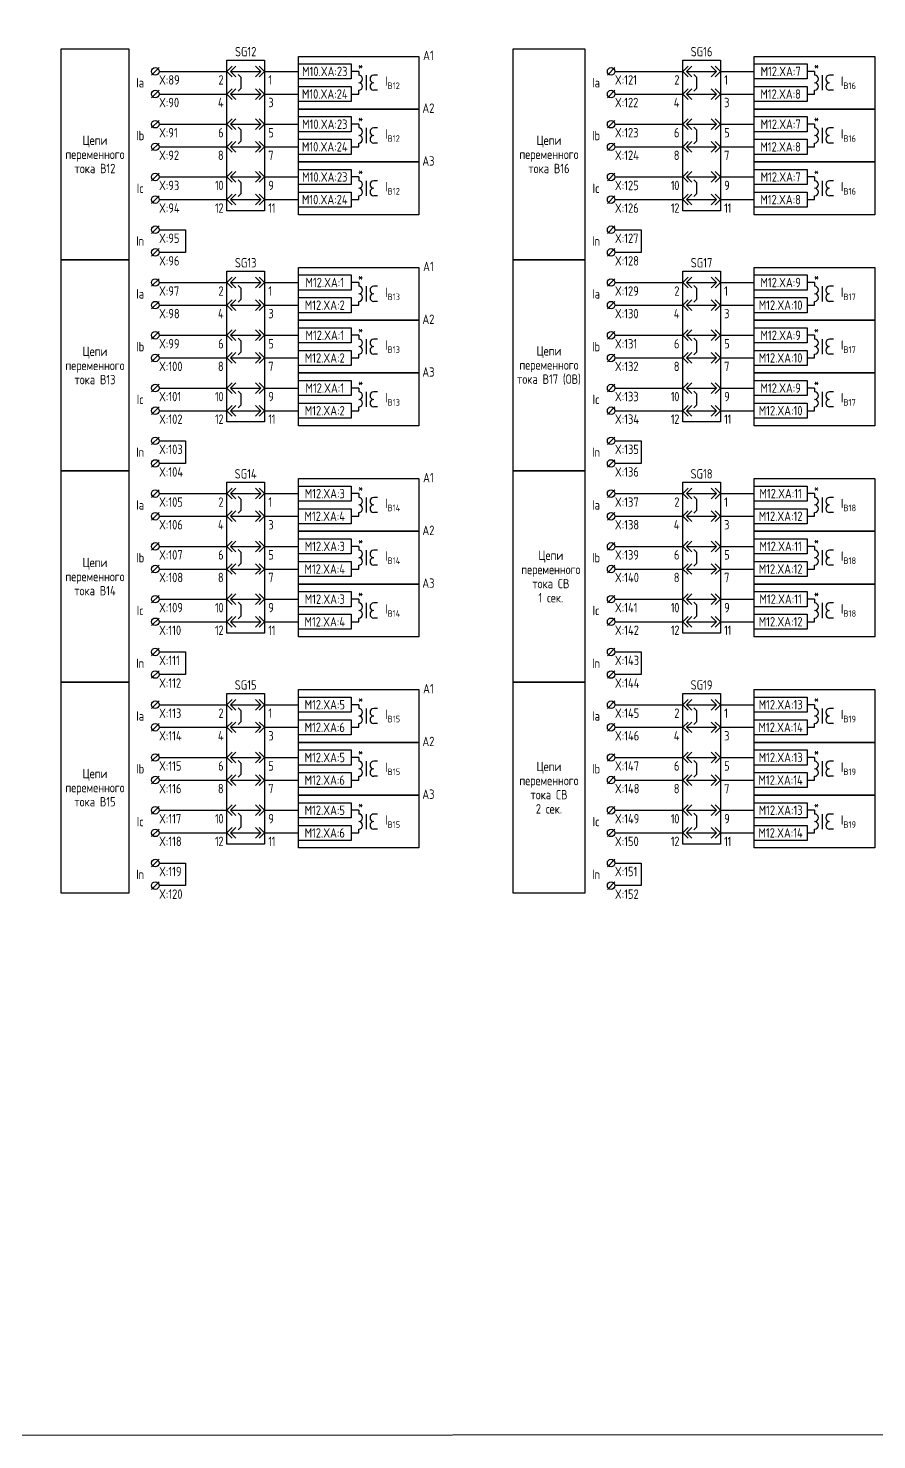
# Model space of a CAD drawing. Header units: millimetres. Extents: x -1315 to 7958, y -96 to 618.
# Drawn here: x 439.3 to 664.5, y -96 to 278.5 of the extents above; entities that cross this region are included whole.
import ezdxf

# ---------------------------------------------------------------- set-up
doc = ezdxf.new("R2010")
doc.units = ezdxf.units.MM
doc.styles.add('Gost_type_A', font='GOST_A.TTF')

# ---------------------------------------------------------------- blocks, each defined once
blk = doc.blocks.new('БИ_разъем')
for p, q in [((0, 0), (1.41, 1.41)), ((0, 0), (1.41, 1.41)), ((0, 0), (1.41, -1.41)), ((0, 0), (1.41, -1.41)), ((1, 0), (2.41, 1.41)), ((1, 0), (2.41, -1.41)), ((1, 0), (9, 0)), ((9, 0), (7.59, 1.41)), ((9, 0), (7.59, -1.41)), ((10, 0), (8.59, 1.41)), ((10, 0), (8.59, 1.41)), ((10, 0), (8.59, -1.41)), ((10, 0), (8.59, -1.41))]:
    blk.add_line(p, q)
blk = doc.blocks.new('БИ_перемычка')
for p, q in [((2.97, -0.79), (3.67, -1.5)), ((3.67, -1.5), (3.67, -4.5)), ((2.97, -5.21), (3.67, -4.5))]:
    blk.add_line(p, q)

msp = doc.modelspace()

# ---------------------------------------------------------------- linework, layer by layer
for p, q in [((474, 268), (472, 266)), ((474, 267), (492, 267)), ((502, 267), (511, 267)), ((527, 267), (525, 267)), ((595, 268), (593, 266)), ((595, 267), (613, 267)), ((623, 267), (632, 267)), ((648, 267), (646, 267)), ((474, 262), (472, 260)), ((474, 261), (492, 261)), ((502.17, 261), (511, 261)), ((525, 261), (527, 261)), ((595, 262), (593, 260)), ((595, 261), (613, 261)), ((623.17, 261), (632, 261)), ((646, 261), (648, 261)), ((474, 254), (472, 252)), ((474, 253), (492, 253)), ((502.17, 253), (511, 253)), ((527, 253), (525, 253)), ((595, 254), (593, 252)), ((595, 253), (613, 253)), ((623.17, 253), (632, 253)), ((648, 253), (646, 253)), ((474, 248), (472, 246)), ((595, 248), (593, 246)), ((474, 247), (492, 247)), ((502.17, 247), (511, 247)), ((525, 247), (527, 247)), ((595, 247), (613, 247)), ((623.17, 247), (632, 247)), ((646, 247), (648, 247)), ((474, 240), (472, 238)), ((595, 240), (593, 238)), ((474, 239), (492, 239)), ((502.17, 239), (511, 239)), ((527, 239), (525, 239)), ((595, 239), (613, 239)), ((623.17, 239), (632, 239)), ((648, 239), (646, 239)), ((474, 234), (472, 232)), ((474, 233), (492, 233)), ((502.17, 233), (511, 233)), ((525, 233), (527, 233)), ((595, 234), (593, 232)), ((595, 233), (613, 233)), ((623.17, 233), (632, 233)), ((646, 233), (648, 233)), ((474, 226), (472, 224)), ((474, 225), (481, 225)), ((481, 225), (481, 219)), ((595, 226), (593, 224)), ((595, 225), (602, 225)), ((602, 225), (602, 219)), ((474, 220), (472, 218)), ((481, 219), (474, 219)), ((595, 220), (593, 218)), ((602, 219), (595, 219)), ((474, 212), (472, 210)), ((474, 211), (492, 211)), ((502, 211), (511, 211)), ((527, 211), (525, 211)), ((595, 212), (593, 210)), ((595, 211), (613, 211)), ((623, 211), (632, 211)), ((648, 211), (646, 211)), ((474, 206), (472, 204)), ((595, 206), (593, 204)), ((474, 205), (492, 205)), ((502.17, 205), (511, 205)), ((525, 205), (527, 205)), ((595, 205), (613, 205)), ((623.17, 205), (632, 205)), ((646, 205), (648, 205)), ((474, 198), (472, 196)), ((474, 197), (492, 197)), ((502.17, 197), (511, 197)), ((527, 197), (525, 197)), ((595, 198), (593, 196)), ((595, 197), (613, 197)), ((623.17, 197), (632, 197)), ((648, 197), (646, 197)), ((474, 192), (472, 190)), ((474, 191), (492, 191)), ((502.17, 191), (511, 191)), ((525, 191), (527, 191)), ((595, 192), (593, 190)), ((595, 191), (613, 191)), ((623.17, 191), (632, 191)), ((646, 191), (648, 191)), ((474, 184), (472, 182)), ((595, 184), (593, 182)), ((474, 183), (492, 183)), ((502.17, 183), (511, 183)), ((527, 183), (525, 183)), ((595, 183), (613, 183)), ((623.17, 183), (632, 183)), ((648, 183), (646, 183)), ((474, 178), (472, 176)), ((474, 177), (492, 177)), ((502.17, 177), (511, 177)), ((525, 177), (527, 177)), ((595, 178), (593, 176)), ((595, 177), (613, 177)), ((623.17, 177), (632, 177)), ((646, 177), (648, 177)), ((474, 170), (472, 168)), ((474, 169), (481, 169)), ((481, 169), (481, 163)), ((595, 170), (593, 168)), ((595, 169), (602, 169)), ((602, 169), (602, 163)), ((474, 164), (472, 162)), ((481, 163), (474, 163)), ((595, 164), (593, 162)), ((602, 163), (595, 163)), ((474, 156), (472, 154)), ((474, 155), (492, 155)), ((502, 155), (511, 155)), ((527, 155), (525, 155)), ((595, 156), (593, 154)), ((595, 155), (613, 155)), ((623, 155), (632, 155)), ((648, 155), (646, 155)), ((474, 150), (472, 148)), ((595, 150), (593, 148)), ((474, 149), (492, 149)), ((502.17, 149), (511, 149)), ((525, 149), (527, 149)), ((595, 149), (613, 149)), ((623.17, 149), (632, 149)), ((646, 149), (648, 149)), ((474, 142), (472, 140)), ((474, 141), (492, 141)), ((502.17, 141), (511, 141)), ((527, 141), (525, 141)), ((595, 142), (593, 140)), ((595, 141), (613, 141)), ((623.17, 141), (632, 141)), ((648, 141), (646, 141)), ((474, 136), (472, 134)), ((474, 135), (492, 135)), ((502.17, 135), (511, 135)), ((525, 135), (527, 135)), ((595, 136), (593, 134)), ((595, 135), (613, 135)), ((623.17, 135), (632, 135)), ((646, 135), (648, 135)), ((474, 128), (472, 126)), ((595, 128), (593, 126)), ((474, 127), (492, 127)), ((502.17, 127), (511, 127)), ((527, 127), (525, 127)), ((595, 127), (613, 127)), ((623.17, 127), (632, 127)), ((648, 127), (646, 127)), ((474, 122), (472, 120)), ((474, 121), (492, 121)), ((502.17, 121), (511, 121)), ((525, 121), (527, 121)), ((595, 122), (593, 120)), ((595, 121), (613, 121)), ((623.17, 121), (632, 121)), ((646, 121), (648, 121)), ((474, 114), (472, 112)), ((474, 113), (481, 113)), ((481, 113), (481, 107)), ((595, 114), (593, 112)), ((595, 113), (602, 113)), ((602, 113), (602, 107)), ((474, 108), (472, 106)), ((481, 107), (474, 107)), ((595, 108), (593, 106)), ((602, 107), (595, 107)), ((474, 100), (472, 98)), ((474, 99), (492, 99)), ((502, 99), (511, 99)), ((527, 99), (525, 99)), ((595, 100), (593, 98)), ((595, 99), (613, 99)), ((623, 99), (632, 99)), ((648, 99), (646, 99)), ((474, 94), (472, 92)), ((595, 94), (593, 92)), ((474, 93), (492, 93)), ((502.17, 93), (511, 93)), ((525, 93), (527, 93)), ((595, 93), (613, 93)), ((623.17, 93), (632, 93)), ((646, 93), (648, 93)), ((474, 86), (472, 84)), ((474, 85), (492, 85)), ((502.17, 85), (511, 85)), ((527, 85), (525, 85)), ((595, 86), (593, 84)), ((595, 85), (613, 85)), ((623.17, 85), (632, 85)), ((648, 85), (646, 85)), ((474, 80), (472, 78)), ((474, 79), (492, 79)), ((502.17, 79), (511, 79)), ((525, 79), (527, 79)), ((595, 80), (593, 78)), ((595, 79), (613, 79)), ((623.17, 79), (632, 79)), ((646, 79), (648, 79)), ((474, 72), (472, 70)), ((595, 72), (593, 70)), ((474, 71), (492, 71)), ((502.17, 71), (511, 71)), ((527, 71), (525, 71)), ((595, 71), (613, 71)), ((623.17, 71), (632, 71)), ((648, 71), (646, 71)), ((474, 66), (472, 64)), ((474, 65), (492, 65)), ((502.17, 65), (511, 65)), ((525, 65), (527, 65)), ((595, 66), (593, 64)), ((595, 65), (613, 65)), ((623.17, 65), (632, 65)), ((646, 65), (648, 65)), ((474, 58), (472, 56)), ((474, 57), (481, 57)), ((481, 57), (481, 51)), ((595, 58), (593, 56)), ((595, 57), (602, 57)), ((602, 57), (602, 51)), ((474, 52), (472, 50)), ((481, 51), (474, 51)), ((595, 52), (593, 50)), ((602, 51), (595, 51))]:
    msp.add_line(p, q)
at = {"ltscale": 4}
for p, q in [((527, 267), (527, 266)), ((527, 266.5), (527, 266)), ((529, 266), (529, 262)), ((529, 266), (529, 262)), ((532, 266), (531, 266)), ((532, 266), (531, 266)), ((648, 267), (648, 266)), ((648, 266.5), (648, 266)), ((650, 266), (650, 262)), ((650, 266), (650, 262)), ((653, 266), (652, 266)), ((653, 266), (652, 266)), ((527, 261), (527, 262)), ((532, 262), (531, 262)), ((532, 262), (531, 262)), ((648, 261), (648, 262)), ((653, 262), (652, 262)), ((653, 262), (652, 262)), ((527, 253), (527, 252)), ((527, 252.5), (527, 252)), ((529, 252), (529, 248)), ((529, 252), (529, 248)), ((532, 252), (531, 252)), ((532, 252), (531, 252)), ((648, 253), (648, 252)), ((648, 252.5), (648, 252)), ((650, 252), (650, 248)), ((650, 252), (650, 248)), ((653, 252), (652, 252)), ((653, 252), (652, 252)), ((527, 247), (527, 248)), ((532, 248), (531, 248)), ((532, 248), (531, 248)), ((648, 247), (648, 248)), ((653, 248), (652, 248)), ((653, 248), (652, 248)), ((527, 239), (527, 238)), ((527, 238.5), (527, 238)), ((529, 238), (529, 234)), ((529, 238), (529, 234)), ((532, 238), (531, 238)), ((532, 238), (531, 238)), ((648, 239), (648, 238)), ((648, 238.5), (648, 238)), ((650, 238), (650, 234)), ((650, 238), (650, 234)), ((653, 238), (652, 238)), ((653, 238), (652, 238)), ((527, 233), (527, 234)), ((532, 234), (531, 234)), ((532, 234), (531, 234)), ((648, 233), (648, 234)), ((653, 234), (652, 234)), ((653, 234), (652, 234)), ((527, 211), (527, 210)), ((527, 210.5), (527, 210)), ((529, 210), (529, 206)), ((529, 210), (529, 206)), ((532, 210), (531, 210)), ((532, 210), (531, 210)), ((648, 211), (648, 210)), ((648, 210.5), (648, 210)), ((650, 210), (650, 206)), ((650, 210), (650, 206)), ((653, 210), (652, 210)), ((653, 210), (652, 210)), ((527, 205), (527, 206)), ((532, 206), (531, 206)), ((532, 206), (531, 206)), ((648, 205), (648, 206)), ((653, 206), (652, 206)), ((653, 206), (652, 206)), ((527, 197), (527, 196)), ((527, 196.5), (527, 196)), ((529, 196), (529, 192)), ((529, 196), (529, 192)), ((532, 196), (531, 196)), ((532, 196), (531, 196)), ((648, 197), (648, 196)), ((648, 196.5), (648, 196)), ((650, 196), (650, 192)), ((650, 196), (650, 192)), ((653, 196), (652, 196)), ((653, 196), (652, 196)), ((527, 191), (527, 192)), ((532, 192), (531, 192)), ((532, 192), (531, 192)), ((648, 191), (648, 192)), ((653, 192), (652, 192)), ((653, 192), (652, 192)), ((527, 183), (527, 182)), ((527, 182.5), (527, 182)), ((529, 182), (529, 178)), ((529, 182), (529, 178)), ((532, 182), (531, 182)), ((532, 182), (531, 182)), ((648, 183), (648, 182)), ((648, 182.5), (648, 182)), ((650, 182), (650, 178)), ((650, 182), (650, 178)), ((653, 182), (652, 182)), ((653, 182), (652, 182)), ((527, 177), (527, 178)), ((532, 178), (531, 178)), ((532, 178), (531, 178)), ((648, 177), (648, 178)), ((653, 178), (652, 178)), ((653, 178), (652, 178)), ((527, 155), (527, 154)), ((527, 154.5), (527, 154)), ((529, 154), (529, 150)), ((529, 154), (529, 150)), ((532, 154), (531, 154)), ((532, 154), (531, 154)), ((648, 155), (648, 154)), ((648, 154.5), (648, 154)), ((650, 154), (650, 150)), ((650, 154), (650, 150)), ((653, 154), (652, 154)), ((653, 154), (652, 154)), ((527, 149), (527, 150)), ((532, 150), (531, 150)), ((532, 150), (531, 150)), ((648, 149), (648, 150)), ((653, 150), (652, 150)), ((653, 150), (652, 150)), ((527, 141), (527, 140)), ((527, 140.5), (527, 140)), ((529, 140), (529, 136)), ((529, 140), (529, 136)), ((532, 140), (531, 140)), ((532, 140), (531, 140)), ((648, 141), (648, 140)), ((648, 140.5), (648, 140)), ((650, 140), (650, 136)), ((650, 140), (650, 136)), ((653, 140), (652, 140)), ((653, 140), (652, 140)), ((527, 135), (527, 136)), ((532, 136), (531, 136)), ((532, 136), (531, 136)), ((648, 135), (648, 136)), ((653, 136), (652, 136)), ((653, 136), (652, 136)), ((527, 127), (527, 126)), ((527, 126.5), (527, 126)), ((529, 126), (529, 122)), ((529, 126), (529, 122)), ((532, 126), (531, 126)), ((532, 126), (531, 126)), ((648, 127), (648, 126)), ((648, 126.5), (648, 126)), ((650, 126), (650, 122)), ((650, 126), (650, 122)), ((653, 126), (652, 126)), ((653, 126), (652, 126)), ((527, 121), (527, 122)), ((532, 122), (531, 122)), ((532, 122), (531, 122)), ((648, 121), (648, 122)), ((653, 122), (652, 122)), ((653, 122), (652, 122)), ((527, 99), (527, 98)), ((527, 98.5), (527, 98)), ((529, 98), (529, 94)), ((529, 98), (529, 94)), ((532, 98), (531, 98)), ((532, 98), (531, 98)), ((648, 99), (648, 98)), ((648, 98.5), (648, 98)), ((650, 98), (650, 94)), ((650, 98), (650, 94)), ((653, 98), (652, 98)), ((653, 98), (652, 98)), ((527, 93), (527, 94)), ((532, 94), (531, 94)), ((532, 94), (531, 94)), ((648, 93), (648, 94)), ((653, 94), (652, 94)), ((653, 94), (652, 94)), ((527, 85), (527, 84)), ((527, 84.5), (527, 84)), ((529, 84), (529, 80)), ((529, 84), (529, 80)), ((532, 84), (531, 84)), ((532, 84), (531, 84)), ((648, 85), (648, 84)), ((648, 84.5), (648, 84)), ((650, 84), (650, 80)), ((650, 84), (650, 80)), ((653, 84), (652, 84)), ((653, 84), (652, 84)), ((527, 79), (527, 80)), ((532, 80), (531, 80)), ((532, 80), (531, 80)), ((648, 79), (648, 80)), ((653, 80), (652, 80)), ((653, 80), (652, 80)), ((527, 71), (527, 70)), ((527, 70.5), (527, 70)), ((529, 70), (529, 66)), ((529, 70), (529, 66)), ((532, 70), (531, 70)), ((532, 70), (531, 70)), ((648, 71), (648, 70)), ((648, 70.5), (648, 70)), ((650, 70), (650, 66)), ((650, 70), (650, 66)), ((653, 70), (652, 70)), ((653, 70), (652, 70)), ((527, 65), (527, 66)), ((532, 66), (531, 66)), ((532, 66), (531, 66)), ((648, 65), (648, 66)), ((653, 66), (652, 66)), ((653, 66), (652, 66))]:
    msp.add_line(p, q, dxfattribs=at)
for points in [[(-1315, 612), (7958.16, 618), (7958.16, -90), (-1315, -96)], [(466, 217), (448, 217), (448, 273), (466, 273)], [(492, 270), (502, 270), (502, 230), (492, 230)], [(511, 271), (543, 271), (543, 257), (511, 257)], [(587, 217), (568, 217), (568, 273), (587, 273)], [(613, 270), (623, 270), (623, 230), (613, 230)], [(632, 271), (664, 271), (664, 257), (632, 257)], [(511, 269), (525, 269), (525, 265), (511, 265)], [(632, 269), (646, 269), (646, 265), (632, 265)], [(511, 263), (525, 263), (525, 259), (511, 259)], [(632, 263), (646, 263), (646, 259), (632, 259)], [(511, 257), (543, 257), (543, 243), (511, 243)], [(511, 255), (525, 255), (525, 251), (511, 251)], [(632, 257), (664, 257), (664, 243), (632, 243)], [(632, 255), (646, 255), (646, 251), (632, 251)], [(511, 249), (525, 249), (525, 245), (511, 245)], [(632, 249), (646, 249), (646, 245), (632, 245)], [(511, 243), (543, 243), (543, 229), (511, 229)], [(511, 241), (525, 241), (525, 237), (511, 237)], [(632, 243), (664, 243), (664, 229), (632, 229)], [(632, 241), (646, 241), (646, 237), (632, 237)], [(511, 235), (525, 235), (525, 231), (511, 231)], [(632, 235), (646, 235), (646, 231), (632, 231)], [(466, 161), (448, 161), (448, 217), (466, 217)], [(492, 214), (502, 214), (502, 174), (492, 174)], [(511, 215), (543, 215), (543, 201), (511, 201)], [(587, 161), (568, 161), (568, 217), (587, 217)], [(613, 214), (623, 214), (623, 174), (613, 174)], [(632, 215), (664, 215), (664, 201), (632, 201)], [(511, 213), (525, 213), (525, 209), (511, 209)], [(632, 213), (646, 213), (646, 209), (632, 209)], [(511, 207), (525, 207), (525, 203), (511, 203)], [(632, 207), (646, 207), (646, 203), (632, 203)], [(511, 201), (543, 201), (543, 187), (511, 187)], [(511, 199), (525, 199), (525, 195), (511, 195)], [(632, 201), (664, 201), (664, 187), (632, 187)], [(632, 199), (646, 199), (646, 195), (632, 195)], [(511, 193), (525, 193), (525, 189), (511, 189)], [(632, 193), (646, 193), (646, 189), (632, 189)], [(511, 187), (543, 187), (543, 173), (511, 173)], [(511, 185), (525, 185), (525, 181), (511, 181)], [(632, 187), (664, 187), (664, 173), (632, 173)], [(632, 185), (646, 185), (646, 181), (632, 181)], [(511, 179), (525, 179), (525, 175), (511, 175)], [(632, 179), (646, 179), (646, 175), (632, 175)], [(466, 105), (448, 105), (448, 161), (466, 161)], [(492, 158), (502, 158), (502, 118), (492, 118)], [(511, 159), (543, 159), (543, 145), (511, 145)], [(587, 105), (568, 105), (568, 161), (587, 161)], [(613, 158), (623, 158), (623, 118), (613, 118)], [(632, 159), (664, 159), (664, 145), (632, 145)], [(511, 157), (525, 157), (525, 153), (511, 153)], [(632, 157), (646, 157), (646, 153), (632, 153)], [(511, 151), (525, 151), (525, 147), (511, 147)], [(632, 151), (646, 151), (646, 147), (632, 147)], [(511, 145), (543, 145), (543, 131), (511, 131)], [(511, 143), (525, 143), (525, 139), (511, 139)], [(632, 145), (664, 145), (664, 131), (632, 131)], [(632, 143), (646, 143), (646, 139), (632, 139)], [(511, 137), (525, 137), (525, 133), (511, 133)], [(632, 137), (646, 137), (646, 133), (632, 133)], [(511, 131), (543, 131), (543, 117), (511, 117)], [(511, 129), (525, 129), (525, 125), (511, 125)], [(632, 131), (664, 131), (664, 117), (632, 117)], [(632, 129), (646, 129), (646, 125), (632, 125)], [(511, 123), (525, 123), (525, 119), (511, 119)], [(632, 123), (646, 123), (646, 119), (632, 119)], [(466, 49), (448, 49), (448, 105), (466, 105)], [(587, 49), (568, 49), (568, 105), (587, 105)], [(492, 102), (502, 102), (502, 62), (492, 62)], [(511, 103), (543, 103), (543, 89), (511, 89)], [(613, 102), (623, 102), (623, 62), (613, 62)], [(632, 103), (664, 103), (664, 89), (632, 89)], [(511, 101), (525, 101), (525, 97), (511, 97)], [(632, 101), (646, 101), (646, 97), (632, 97)], [(511, 95), (525, 95), (525, 91), (511, 91)], [(632, 95), (646, 95), (646, 91), (632, 91)], [(511, 89), (543, 89), (543, 75), (511, 75)], [(511, 87), (525, 87), (525, 83), (511, 83)], [(632, 89), (664, 89), (664, 75), (632, 75)], [(632, 87), (646, 87), (646, 83), (632, 83)], [(511, 81), (525, 81), (525, 77), (511, 77)], [(632, 81), (646, 81), (646, 77), (632, 77)], [(511, 75), (543, 75), (543, 61), (511, 61)], [(632, 75), (664, 75), (664, 61), (632, 61)], [(511, 73), (525, 73), (525, 69), (511, 69)], [(632, 73), (646, 73), (646, 69), (632, 69)], [(511, 67), (525, 67), (525, 63), (511, 63)], [(632, 67), (646, 67), (646, 63), (632, 63)]]:
    msp.add_lwpolyline(points, close=True)
for centre in [(473, 267), (594, 267), (473, 261), (594, 261), (473, 253), (594, 253), (473, 247), (594, 247), (473, 239), (594, 239), (473, 233), (594, 233), (473, 225), (594, 225), (473, 219), (594, 219), (473, 211), (594, 211), (473, 205), (594, 205), (473, 197), (594, 197), (473, 191), (594, 191), (473, 183), (594, 183), (473, 177), (594, 177), (473, 169), (594, 169), (473, 163), (594, 163), (473, 155), (594, 155), (473, 149), (594, 149), (473, 141), (594, 141), (473, 135), (594, 135), (473, 127), (594, 127), (473, 121), (594, 121), (473, 113), (594, 113), (473, 107), (594, 107), (473, 99), (594, 99), (473, 93), (594, 93), (473, 85), (594, 85), (473, 79), (594, 79), (473, 71), (594, 71), (473, 65), (594, 65), (473, 57), (594, 57), (473, 51), (594, 51)]:
    msp.add_circle(centre, 1)
for centre, start, end in [((527, 265), 270, 90), ((527, 265), 270, 90), ((531, 265), 90, 270), ((531, 265), 90, 270), ((648, 265), 270, 90), ((648, 265), 270, 90), ((652, 265), 90, 270), ((652, 265), 90, 270), ((527, 263), 270, 90), ((527, 263), 270, 90), ((531, 263), 90, 270), ((531, 263), 90, 270), ((648, 263), 270, 90), ((648, 263), 270, 90), ((652, 263), 90, 270), ((652, 263), 90, 270), ((527, 251), 270, 90), ((527, 251), 270, 90), ((531, 251), 90, 270), ((531, 251), 90, 270), ((648, 251), 270, 90), ((648, 251), 270, 90), ((652, 251), 90, 270), ((652, 251), 90, 270), ((527, 249), 270, 90), ((527, 249), 270, 90), ((531, 249), 90, 270), ((531, 249), 90, 270), ((648, 249), 270, 90), ((648, 249), 270, 90), ((652, 249), 90, 270), ((652, 249), 90, 270), ((527, 237), 270, 90), ((527, 237), 270, 90), ((527, 235), 270, 90), ((527, 235), 270, 90), ((531, 237), 90, 270), ((531, 237), 90, 270), ((531, 235), 90, 270), ((531, 235), 90, 270), ((648, 237), 270, 90), ((648, 237), 270, 90), ((648, 235), 270, 90), ((648, 235), 270, 90), ((652, 237), 90, 270), ((652, 237), 90, 270), ((652, 235), 90, 270), ((652, 235), 90, 270), ((527, 209), 270, 90), ((527, 209), 270, 90), ((531, 209), 90, 270), ((531, 209), 90, 270), ((648, 209), 270, 90), ((648, 209), 270, 90), ((652, 209), 90, 270), ((652, 209), 90, 270), ((527, 207), 270, 90), ((527, 207), 270, 90), ((531, 207), 90, 270), ((531, 207), 90, 270), ((648, 207), 270, 90), ((648, 207), 270, 90), ((652, 207), 90, 270), ((652, 207), 90, 270), ((527, 195), 270, 90), ((527, 195), 270, 90), ((531, 195), 90, 270), ((531, 195), 90, 270), ((648, 195), 270, 90), ((648, 195), 270, 90), ((652, 195), 90, 270), ((652, 195), 90, 270), ((527, 193), 270, 90), ((527, 193), 270, 90), ((531, 193), 90, 270), ((531, 193), 90, 270), ((648, 193), 270, 90), ((648, 193), 270, 90), ((652, 193), 90, 270), ((652, 193), 90, 270), ((527, 181), 270, 90), ((527, 181), 270, 90), ((527, 179), 270, 90), ((527, 179), 270, 90), ((531, 181), 90, 270), ((531, 181), 90, 270), ((531, 179), 90, 270), ((531, 179), 90, 270), ((648, 181), 270, 90), ((648, 181), 270, 90), ((648, 179), 270, 90), ((648, 179), 270, 90), ((652, 181), 90, 270), ((652, 181), 90, 270), ((652, 179), 90, 270), ((652, 179), 90, 270), ((527, 153), 270, 90), ((527, 153), 270, 90), ((531, 153), 90, 270), ((531, 153), 90, 270), ((648, 153), 270, 90), ((648, 153), 270, 90), ((652, 153), 90, 270), ((652, 153), 90, 270), ((527, 151), 270, 90), ((527, 151), 270, 90), ((531, 151), 90, 270), ((531, 151), 90, 270), ((648, 151), 270, 90), ((648, 151), 270, 90), ((652, 151), 90, 270), ((652, 151), 90, 270), ((527, 139), 270, 90), ((527, 139), 270, 90), ((531, 139), 90, 270), ((531, 139), 90, 270), ((648, 139), 270, 90), ((648, 139), 270, 90), ((652, 139), 90, 270), ((652, 139), 90, 270), ((527, 137), 270, 90), ((527, 137), 270, 90), ((531, 137), 90, 270), ((531, 137), 90, 270), ((648, 137), 270, 90), ((648, 137), 270, 90), ((652, 137), 90, 270), ((652, 137), 90, 270), ((527, 125), 270, 90), ((527, 125), 270, 90), ((527, 123), 270, 90), ((527, 123), 270, 90), ((531, 125), 90, 270), ((531, 125), 90, 270), ((531, 123), 90, 270), ((531, 123), 90, 270), ((648, 125), 270, 90), ((648, 125), 270, 90), ((648, 123), 270, 90), ((648, 123), 270, 90), ((652, 125), 90, 270), ((652, 125), 90, 270), ((652, 123), 90, 270), ((652, 123), 90, 270), ((527, 97), 270, 90), ((527, 97), 270, 90), ((531, 97), 90, 270), ((531, 97), 90, 270), ((648, 97), 270, 90), ((648, 97), 270, 90), ((652, 97), 90, 270), ((652, 97), 90, 270), ((527, 95), 270, 90), ((527, 95), 270, 90), ((531, 95), 90, 270), ((531, 95), 90, 270), ((648, 95), 270, 90), ((648, 95), 270, 90), ((652, 95), 90, 270), ((652, 95), 90, 270), ((527, 83), 270, 90), ((527, 83), 270, 90), ((531, 83), 90, 270), ((531, 83), 90, 270), ((648, 83), 270, 90), ((648, 83), 270, 90), ((652, 83), 90, 270), ((652, 83), 90, 270), ((527, 81), 270, 90), ((527, 81), 270, 90), ((531, 81), 90, 270), ((531, 81), 90, 270), ((648, 81), 270, 90), ((648, 81), 270, 90), ((652, 81), 90, 270), ((652, 81), 90, 270), ((527, 69), 270, 90), ((527, 69), 270, 90), ((527, 67), 270, 90), ((527, 67), 270, 90), ((531, 69), 90, 270), ((531, 69), 90, 270), ((531, 67), 90, 270), ((531, 67), 90, 270), ((648, 69), 270, 90), ((648, 69), 270, 90), ((648, 67), 270, 90), ((648, 67), 270, 90), ((652, 69), 90, 270), ((652, 69), 90, 270), ((652, 67), 90, 270), ((652, 67), 90, 270)]:
    msp.add_arc(centre, 1, start, end, dxfattribs=at)

# ---------------------------------------------------------------- block references
for name, p in [('БИ_разъем', (492, 267)), ('БИ_перемычка', (492, 267)), ('БИ_разъем', (613, 267)), ('БИ_перемычка', (613, 267)), ('БИ_разъем', (492, 261)), ('БИ_разъем', (613, 261)), ('БИ_разъем', (492, 253)), ('БИ_перемычка', (492, 253)), ('БИ_разъем', (613, 253)), ('БИ_перемычка', (613, 253)), ('БИ_разъем', (492, 247)), ('БИ_разъем', (613, 247)), ('БИ_разъем', (492, 239)), ('БИ_разъем', (613, 239)), ('БИ_перемычка', (492, 239)), ('БИ_перемычка', (613, 239)), ('БИ_разъем', (492, 233)), ('БИ_разъем', (613, 233)), ('БИ_разъем', (492, 211)), ('БИ_перемычка', (492, 211)), ('БИ_разъем', (613, 211)), ('БИ_перемычка', (613, 211)), ('БИ_разъем', (492, 205)), ('БИ_разъем', (613, 205)), ('БИ_разъем', (492, 197)), ('БИ_перемычка', (492, 197)), ('БИ_разъем', (613, 197)), ('БИ_перемычка', (613, 197)), ('БИ_разъем', (492, 191)), ('БИ_разъем', (613, 191)), ('БИ_разъем', (492, 183)), ('БИ_разъем', (613, 183)), ('БИ_перемычка', (492, 183)), ('БИ_перемычка', (613, 183)), ('БИ_разъем', (492, 177)), ('БИ_разъем', (613, 177)), ('БИ_разъем', (492, 155)), ('БИ_перемычка', (492, 155)), ('БИ_разъем', (613, 155)), ('БИ_перемычка', (613, 155)), ('БИ_разъем', (492, 149)), ('БИ_разъем', (613, 149)), ('БИ_разъем', (492, 141)), ('БИ_разъем', (613, 141)), ('БИ_перемычка', (492, 141)), ('БИ_перемычка', (613, 141)), ('БИ_разъем', (492, 135)), ('БИ_разъем', (613, 135)), ('БИ_разъем', (492, 127)), ('БИ_разъем', (613, 127)), ('БИ_перемычка', (492, 127)), ('БИ_перемычка', (613, 127)), ('БИ_разъем', (492, 121)), ('БИ_разъем', (613, 121)), ('БИ_разъем', (492, 99)), ('БИ_перемычка', (492, 99)), ('БИ_разъем', (613, 99)), ('БИ_перемычка', (613, 99)), ('БИ_разъем', (492, 93)), ('БИ_разъем', (613, 93)), ('БИ_разъем', (492, 85)), ('БИ_разъем', (613, 85)), ('БИ_перемычка', (492, 85)), ('БИ_перемычка', (613, 85)), ('БИ_разъем', (492, 79)), ('БИ_разъем', (613, 79)), ('БИ_разъем', (492, 71)), ('БИ_разъем', (613, 71)), ('БИ_перемычка', (492, 71)), ('БИ_перемычка', (613, 71)), ('БИ_разъем', (492, 65)), ('БИ_разъем', (613, 65))]:
    msp.add_blockref(name, p)

# ---------------------------------------------------------------- texts
at = {"char_height": 2.5, "line_spacing_factor": 0.9, "style": 'Gost_type_A'}
for s, insert, width, attachment_point in [('SG12', (497, 271), 10, 8), ('SG16', (618, 271), 10, 8), ('A1', (545.5, 270), 35, 8), ('X:89', (474, 266), 10, 1), ('{\\T0.9;2}', (491, 266), 5, 3), ('{\\T0.9;1}', (503, 266), 5, 1), ('X:121', (595, 266), 10, 1), ('{\\T0.9;2}', (612, 266), 5, 3), ('{\\T0.9;1}', (624, 266), 5, 1), ('Ia', (469, 264), 6, 5), ('Ia', (590, 264), 6, 5), ('X:90', (474, 260), 10, 1), ('{\\T0.9;4}', (491, 260), 5, 3), ('{\\T0.9;3}', (503, 260), 5, 1), ('A2', (545.5, 256), 35, 8), ('X:122', (595, 260), 10, 1), ('{\\T0.9;4}', (612, 260), 5, 3), ('{\\T0.9;3}', (624, 260), 5, 1), ('Ib', (469, 250), 6, 5), ('X:91', (474, 252), 10, 1), ('{\\T0.9;6}', (491, 252), 5, 3), ('{\\T0.9;5}', (503, 252), 5, 1), ('Ib', (590, 250), 6, 5), ('X:123', (595, 252), 10, 1), ('{\\T0.9;6}', (612, 252), 5, 3), ('{\\T0.9;5}', (624, 252), 5, 1), ('Цепи переменного тока В12', (457, 245), 18, 5), ('Цепи переменного тока В16', (577.5, 245), 19, 5), ('X:92', (474, 246), 10, 1), ('{\\T0.9;8}', (491, 246), 5, 3), ('{\\T0.9;7}', (503, 246), 5, 1), ('A3', (545.5, 242), 35, 8), ('X:124', (595, 246), 10, 1), ('{\\T0.9;8}', (612, 246), 5, 3), ('{\\T0.9;7}', (624, 246), 5, 1), ('Ic', (469, 236), 6, 5), ('X:93', (474, 238), 10, 1), ('{\\T0.9;10}', (491, 238), 5, 3), ('{\\T0.9;9}', (503, 238), 5, 1), ('Ic', (590, 236), 6, 5), ('X:125', (595, 238), 10, 1), ('{\\T0.9;10}', (612, 238), 5, 3), ('{\\T0.9;9}', (624, 238), 5, 1), ('X:94', (474, 232), 10, 1), ('{\\T0.9;12}', (491, 232), 5, 3), ('{\\T0.9;11}', (503, 232), 5, 1), ('X:126', (595, 232), 10, 1), ('{\\T0.9;12}', (612, 232), 5, 3), ('{\\T0.9;11}', (624, 232), 5, 1), ('In', (469, 222), 6, 5), ('X:95', (474, 224), 10, 1), ('In', (590, 222), 6, 5), ('X:127', (595, 224), 10, 1), ('X:96', (474, 218), 10, 1), ('SG13', (497, 215), 10, 8), ('X:128', (595, 218), 10, 1), ('SG17', (618, 215), 10, 8), ('A1', (545.5, 214), 35, 8), ('X:97', (474, 210), 10, 1), ('{\\T0.9;2}', (491, 210), 5, 3), ('{\\T0.9;1}', (503, 210), 5, 1), ('X:129', (595, 210), 10, 1), ('{\\T0.9;2}', (612, 210), 5, 3), ('{\\T0.9;1}', (624, 210), 5, 1), ('Ia', (469, 208), 6, 5), ('Ia', (590, 208), 6, 5), ('X:98', (474, 204), 10, 1), ('{\\T0.9;4}', (491, 204), 5, 3), ('{\\T0.9;3}', (503, 204), 5, 1), ('A2', (545.5, 200), 35, 8), ('X:130', (595, 204), 10, 1), ('{\\T0.9;4}', (612, 204), 5, 3), ('{\\T0.9;3}', (624, 204), 5, 1), ('Ib', (469, 194), 6, 5), ('X:99', (474, 196), 10, 1), ('{\\T0.9;6}', (491, 196), 5, 3), ('{\\T0.9;5}', (503, 196), 5, 1), ('Ib', (590, 194), 6, 5), ('X:131', (595, 196), 10, 1), ('{\\T0.9;6}', (612, 196), 5, 3), ('{\\T0.9;5}', (624, 196), 5, 1), ('Цепи переменного тока В13', (457, 189), 18, 5), ('Цепи переменного тока В17 (ОВ)', (577.5, 189), 19, 5), ('X:100', (474, 190), 10, 1), ('{\\T0.9;8}', (491, 190), 5, 3), ('{\\T0.9;7}', (503, 190), 5, 1), ('A3', (545.5, 186), 35, 8), ('X:132', (595, 190), 10, 1), ('{\\T0.9;8}', (612, 190), 5, 3), ('{\\T0.9;7}', (624, 190), 5, 1), ('Ic', (469, 180), 6, 5), ('X:101', (474, 182), 10, 1), ('{\\T0.9;10}', (491, 182), 5, 3), ('{\\T0.9;9}', (503, 182), 5, 1), ('Ic', (590, 180), 6, 5), ('X:133', (595, 182), 10, 1), ('{\\T0.9;10}', (612, 182), 5, 3), ('{\\T0.9;9}', (624, 182), 5, 1), ('X:102', (474, 176), 10, 1), ('{\\T0.9;12}', (491, 176), 5, 3), ('{\\T0.9;11}', (503, 176), 5, 1), ('X:134', (595, 176), 10, 1), ('{\\T0.9;12}', (612, 176), 5, 3), ('{\\T0.9;11}', (624, 176), 5, 1), ('In', (469, 166), 6, 5), ('X:103', (474, 168), 10, 1), ('In', (590, 166), 6, 5), ('X:135', (595, 168), 10, 1), ('X:104', (474, 162), 10, 1), ('SG14', (497, 159), 10, 8), ('X:136', (595, 162), 10, 1), ('SG18', (618, 159), 10, 8), ('A1', (545.5, 158), 35, 8), ('X:105', (474, 154), 10, 1), ('{\\T0.9;2}', (491, 154), 5, 3), ('{\\T0.9;1}', (503, 154), 5, 1), ('X:137', (595, 154), 10, 1), ('{\\T0.9;2}', (612, 154), 5, 3), ('{\\T0.9;1}', (624, 154), 5, 1), ('Ia', (469, 152), 6, 5), ('Ia', (590, 152), 6, 5), ('X:106', (474, 148), 10, 1), ('{\\T0.9;4}', (491, 148), 5, 3), ('{\\T0.9;3}', (503, 148), 5, 1), ('A2', (545.5, 144), 35, 8), ('X:138', (595, 148), 10, 1), ('{\\T0.9;4}', (612, 148), 5, 3), ('{\\T0.9;3}', (624, 148), 5, 1), ('Ib', (469, 138), 6, 5), ('X:107', (474, 140), 10, 1), ('{\\T0.9;6}', (491, 140), 5, 3), ('{\\T0.9;5}', (503, 140), 5, 1), ('Цепи переменного тока СВ\\P1 сек.', (578, 133), 18, 5), ('Ib', (590, 138), 6, 5), ('X:139', (595, 140), 10, 1), ('{\\T0.9;6}', (612, 140), 5, 3), ('{\\T0.9;5}', (624, 140), 5, 1), ('Цепи переменного тока В14', (457, 133), 18, 5), ('X:108', (474, 134), 10, 1), ('{\\T0.9;8}', (491, 134), 5, 3), ('{\\T0.9;7}', (503, 134), 5, 1), ('A3', (545.5, 130), 35, 8), ('X:140', (595, 134), 10, 1), ('{\\T0.9;8}', (612, 134), 5, 3), ('{\\T0.9;7}', (624, 134), 5, 1), ('Ic', (469, 124), 6, 5), ('X:109', (474, 126), 10, 1), ('{\\T0.9;10}', (491, 126), 5, 3), ('{\\T0.9;9}', (503, 126), 5, 1), ('Ic', (590, 124), 6, 5), ('X:141', (595, 126), 10, 1), ('{\\T0.9;10}', (612, 126), 5, 3), ('{\\T0.9;9}', (624, 126), 5, 1), ('X:110', (474, 120), 10, 1), ('{\\T0.9;12}', (491, 120), 5, 3), ('{\\T0.9;11}', (503, 120), 5, 1), ('X:142', (595, 120), 10, 1), ('{\\T0.9;12}', (612, 120), 5, 3), ('{\\T0.9;11}', (624, 120), 5, 1), ('In', (469, 110), 6, 5), ('X:111', (474, 112), 10, 1), ('In', (590, 110), 6, 5), ('X:143', (595, 112), 10, 1), ('X:112', (474, 106), 10, 1), ('SG15', (497, 103), 10, 8), ('X:144', (595, 106), 10, 1), ('SG19', (618, 103), 10, 8), ('A1', (545.5, 102), 35, 8), ('X:113', (474, 98), 10, 1), ('{\\T0.9;2}', (491, 98), 5, 3), ('{\\T0.9;1}', (503, 98), 5, 1), ('X:145', (595, 98), 10, 1), ('{\\T0.9;2}', (612, 98), 5, 3), ('{\\T0.9;1}', (624, 98), 5, 1), ('Ia', (469, 96), 6, 5), ('Ia', (590, 96), 6, 5), ('X:114', (474, 92), 10, 1), ('{\\T0.9;4}', (491, 92), 5, 3), ('{\\T0.9;3}', (503, 92), 5, 1), ('A2', (545.5, 88), 35, 8), ('X:146', (595, 92), 10, 1), ('{\\T0.9;4}', (612, 92), 5, 3), ('{\\T0.9;3}', (624, 92), 5, 1), ('Ib', (469, 82), 6, 5), ('X:115', (474, 84), 10, 1), ('{\\T0.9;6}', (491, 84), 5, 3), ('{\\T0.9;5}', (503, 84), 5, 1), ('Цепи переменного тока СВ\\P2 сек.', (577.5, 77), 19, 5), ('Ib', (590, 82), 6, 5), ('X:147', (595, 84), 10, 1), ('{\\T0.9;6}', (612, 84), 5, 3), ('{\\T0.9;5}', (624, 84), 5, 1), ('Цепи переменного тока В15', (457, 77), 18, 5), ('X:116', (474, 78), 10, 1), ('{\\T0.9;8}', (491, 78), 5, 3), ('{\\T0.9;7}', (503, 78), 5, 1), ('A3', (545.5, 74), 35, 8), ('X:148', (595, 78), 10, 1), ('{\\T0.9;8}', (612, 78), 5, 3), ('{\\T0.9;7}', (624, 78), 5, 1), ('Ic', (469, 68), 6, 5), ('X:117', (474, 70), 10, 1), ('{\\T0.9;10}', (491, 70), 5, 3), ('{\\T0.9;9}', (503, 70), 5, 1), ('Ic', (590, 68), 6, 5), ('X:149', (595, 70), 10, 1), ('{\\T0.9;10}', (612, 70), 5, 3), ('{\\T0.9;9}', (624, 70), 5, 1), ('X:118', (474, 64), 10, 1), ('{\\T0.9;12}', (491, 64), 5, 3), ('{\\T0.9;11}', (503, 64), 5, 1), ('X:150', (595, 64), 10, 1), ('{\\T0.9;12}', (612, 64), 5, 3), ('{\\T0.9;11}', (624, 64), 5, 1), ('In', (469, 54), 6, 5), ('X:119', (474, 56), 10, 1), ('In', (590, 54), 6, 5), ('X:151', (595, 56), 10, 1), ('X:120', (474, 50), 10, 1), ('X:152', (595, 50), 10, 1)]:
    msp.add_mtext(s, dxfattribs=dict(at, insert=insert, width=width, attachment_point=attachment_point))
at = {"char_height": 2.5, "style": 'Gost_type_A'}
for s, insert, width, attachment_point in [('M10.XA:23', (518, 267), 14, 5), ('*', (527.5, 268.5), 3, 5), ('M12.XA:7', (639, 267), 14, 5), ('*', (648.5, 268.5), 3, 5), ('M10.XA:24', (517.99, 261), 14.018, 5), ('\\A1;I{\\H0.7x;\\S^ В12;}', (534, 264), 8, 4), ('M12.XA:8', (638.99, 260.99), 14.018, 5), ('\\A1;I{\\H0.7x;\\S^ В16;}', (655, 264), 8, 4), ('*', (527.5, 254.5), 3, 5), ('*', (648.5, 254.5), 3, 5), ('M10.XA:23', (518, 253), 14, 5), ('\\A1;I{\\H0.7x;\\S^ В12;}', (534, 250), 8, 4), ('M12.XA:7', (639, 253), 14, 5), ('\\A1;I{\\H0.7x;\\S^ В16;}', (655, 250), 8, 4), ('M10.XA:24', (517.99, 247), 14.018, 5), ('M12.XA:8', (638.99, 246.99), 14.018, 5), ('M10.XA:23', (518, 239), 14, 5), ('*', (527.5, 240.5), 3, 5), ('M12.XA:7', (639, 239), 14, 5), ('*', (648.5, 240.5), 3, 5), ('\\A1;I{\\H0.7x;\\S^ В12;}', (534, 236), 8, 4), ('\\A1;I{\\H0.7x;\\S^ В16;}', (655, 236), 8, 4), ('M10.XA:24', (517.99, 233), 14.018, 5), ('M12.XA:8', (638.99, 232.99), 14.018, 5), ('M12.XA:1', (518, 211), 14, 5), ('*', (527.5, 212.5), 3, 5), ('M12.XA:9', (639, 211), 14, 5), ('*', (648.5, 212.5), 3, 5), ('M12.XA:2', (517.99, 204.99), 14.018, 5), ('\\A1;I{\\H0.7x;\\S^ В13;}', (534, 208), 8, 4), ('M12.XA:10', (638.99, 205), 14.018, 5), ('\\A1;I{\\H0.7x;\\S^ В17;}', (655, 208), 8, 4), ('*', (527.5, 198.5), 3, 5), ('*', (648.5, 198.5), 3, 5), ('M12.XA:1', (518, 197), 14, 5), ('\\A1;I{\\H0.7x;\\S^ В13;}', (534, 194), 8, 4), ('M12.XA:9', (639, 197), 14, 5), ('\\A1;I{\\H0.7x;\\S^ В17;}', (655, 194), 8, 4), ('M12.XA:2', (517.99, 190.99), 14.018, 5), ('M12.XA:10', (638.99, 191), 14.018, 5), ('M12.XA:1', (518, 183), 14, 5), ('*', (527.5, 184.5), 3, 5), ('M12.XA:9', (639, 183), 14, 5), ('*', (648.5, 184.5), 3, 5), ('\\A1;I{\\H0.7x;\\S^ В13;}', (534, 180), 8, 4), ('\\A1;I{\\H0.7x;\\S^ В17;}', (655, 180), 8, 4), ('M12.XA:2', (517.99, 176.99), 14.018, 5), ('M12.XA:10', (638.99, 177), 14.018, 5), ('M12.XA:3', (518, 155), 14, 5), ('*', (527.5, 156.5), 3, 5), ('\\A1;I{\\H0.7x;\\S^ В14;}', (534, 152), 8, 4), ('M12.XA:11', (639, 155.01), 14, 5), ('*', (648.5, 156.5), 3, 5), ('\\A1;I{\\H0.7x;\\S^ В18;}', (655, 152), 8, 4), ('M12.XA:4', (517.99, 148.99), 14.018, 5), ('M12.XA:12', (638.99, 149), 14.018, 5), ('*', (527.5, 142.5), 3, 5), ('*', (648.5, 142.5), 3, 5), ('M12.XA:3', (518, 141), 14, 5), ('\\A1;I{\\H0.7x;\\S^ В14;}', (534, 138), 8, 4), ('M12.XA:11', (639, 141.01), 14, 5), ('\\A1;I{\\H0.7x;\\S^ В18;}', (655, 138), 8, 4), ('M12.XA:4', (517.99, 134.99), 14.018, 5), ('M12.XA:12', (638.99, 135), 14.018, 5), ('M12.XA:3', (518, 127), 14, 5), ('*', (527.5, 128.5), 3, 5), ('M12.XA:11', (639, 127.01), 14, 5), ('*', (648.5, 128.5), 3, 5), ('\\A1;I{\\H0.7x;\\S^ В14;}', (534, 124), 8, 4), ('\\A1;I{\\H0.7x;\\S^ В18;}', (655, 124), 8, 4), ('M12.XA:4', (517.99, 120.99), 14.018, 5), ('M12.XA:12', (638.99, 121), 14.018, 5), ('M12.XA:5', (518, 99), 14, 5), ('*', (527.5, 100.5), 3, 5), ('\\A1;I{\\H0.7x;\\S^ В15;}', (534, 96), 8, 4), ('M12.XA:13', (639, 99.01), 14, 5), ('*', (648.5, 100.5), 3, 5), ('\\A1;I{\\H0.7x;\\S^ В19;}', (655, 96), 8, 4), ('M12.XA:6', (517.99, 92.99), 14.018, 5), ('M12.XA:14', (638.99, 93), 14.018, 5), ('M12.XA:5', (518, 85), 14, 5), ('*', (527.5, 86.5), 3, 5), ('M12.XA:13', (639, 85.01), 14, 5), ('*', (648.5, 86.5), 3, 5), ('\\A1;I{\\H0.7x;\\S^ В15;}', (534, 82), 8, 4), ('\\A1;I{\\H0.7x;\\S^ В19;}', (655, 82), 8, 4), ('M12.XA:6', (517.99, 78.99), 14.018, 5), ('M12.XA:14', (638.99, 79), 14.018, 5), ('M12.XA:5', (518, 71), 14, 5), ('*', (527.5, 72.5), 3, 5), ('M12.XA:13', (639, 71.01), 14, 5), ('*', (648.5, 72.5), 3, 5), ('\\A1;I{\\H0.7x;\\S^ В15;}', (534, 68), 8, 4), ('\\A1;I{\\H0.7x;\\S^ В19;}', (655, 68), 8, 4), ('M12.XA:6', (517.99, 64.99), 14.018, 5), ('M12.XA:14', (638.99, 65), 14.018, 5)]:
    msp.add_mtext(s, dxfattribs=dict(at, insert=insert, width=width, attachment_point=attachment_point))

doc.saveas('drawing.dxf')
